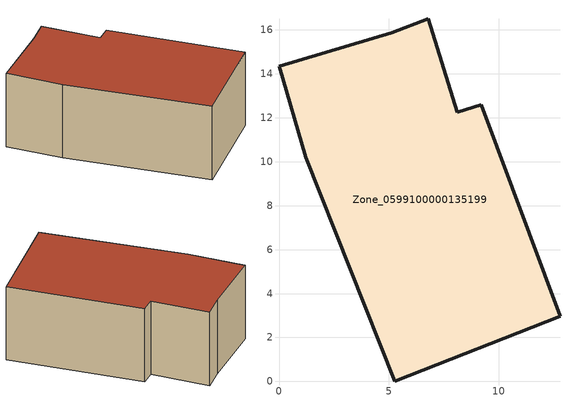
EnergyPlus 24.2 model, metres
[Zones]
Zone_0599100000135199
 floor ground (C_G): 0,14.34 5.13,15.86 6.8,16.51 8.1,12.25 9.21,12.59 12.79,2.96 5.27,0 1.22,10.2 z0
 wall outside (C_F): 5.13,15.86 0,14.34 1.22,10.2 5.27,0 12.79,2.96 9.21,12.59 8.1,12.25 6.8,16.51 5.13,15.86 z0:5.93
 roof outside (C_R): 5.27,0 12.79,2.96 9.21,12.59 8.1,12.25 6.8,16.51 5.13,15.86 0,14.34 1.22,10.2 z5.93
[BUILDING]
Pand.0599100000135199: North Axis=0; Terrain=City; Loads Convergence Tolerance Value=0.04; Temperature Convergence Tolerance Value=0.4; Solar Distribution=FullExterior; Maximum Number of Warmup Days=25; Minimum Number of Warmup Days=1
[Site:Location]
Rotterdam.The.Hague.AP_ZH_NLD Design_Conditions: Latitude=51.96; Longitude=4.45; Time Zone=1; Elevation=-4.5
[SITE:GROUNDTEMPERATURE:BUILDINGSURFACE]
18, 18, 18, 18, 18, 18, 18, 18, 18, 18, 18, 18
[MATERIAL] Thermal Absorptance=0.9; Solar Absorptance=0.7; Visible Absorptance=0.7
Name | Roughness | Thickness | Conductivity | Density | Specific Heat
G.TI.1946 | MediumSmooth | 0.15 | 1 | 540 | 1210
F.TI.1946 | Rough | 0.3 | 0.857143 | 1920 | 840
R.TI.1946 | MediumRough | 0.2 | 0.1 | 1500 | 1000
[CONSTRUCTION]
C_G: G.TI.1946
C_F: F.TI.1946
C_R: R.TI.1946
[ZONE]
Zone_0599100000135199: Type=1; Multiplier=1; Ceiling Height=Autocalculate; Volume=Autocalculate; Floor Area=autocalculate; Part of Total Floor Area=Yes
[ZONEINFILTRATION:DESIGNFLOWRATE]
Infil_Zone_0599100000135199: Zone or ZoneList or Space or SpaceList=Zone_0599100000135199; Schedule=AlwaysOn; Design Flow Rate Calculation Method=Flow/Area; Flow Rate per Floor Area=0.003; Constant Term Coefficient=1; Temperature Term Coefficient=0; Velocity Term Coefficient=0; Velocity Squared Term Coefficient=0
[HVACTEMPLATE:ZONE:IDEALLOADSAIRSYSTEM]
Zone_0599100000135199: Maximum Heating Supply Air Temperature=50; Minimum Cooling Supply Air Temperature=13; Maximum Heating Supply Air Humidity Ratio=0.0156; Minimum Cooling Supply Air Humidity Ratio=0.0077; Heating Limit=NoLimit; Cooling Limit=NoLimit; Dehumidification Control Type=ConstantSensibleHeatRatio; Cooling Sensible Heat Ratio=0.7; Dehumidification Setpoint=60; Humidification Control Type=None; Humidification Setpoint=30; Outdoor Air Method=None; Outdoor Air Flow Rate per Person=0.00944; Outdoor Air Flow Rate per Zone Floor Area=0; Outdoor Air Flow Rate per Zone=0; Demand Controlled Ventilation Type=None; Outdoor Air Economizer Type=NoEconomizer; Heat Recovery Type=None; Sensible Heat Recovery Effectiveness=0.7; Latent Heat Recovery Effectiveness=0.65
[ZONECONTROL:THERMOSTAT]
ThermostatControl_Zone_0599100000135199: Zone or ZoneList=Zone_0599100000135199; Control Type Schedule=DualSetpointControlType; Control 1=Thermostat_Zone_0599100000135199; Temperature Difference Between Cutout And Setpoint=0
[THERMOSTATSETPOINT:DUALSETPOINT]
Thermostat_Zone_0599100000135199: Heating Setpoint Temperature Schedule=HeatingSetpoint_Zone_0599100000135199; Cooling Setpoint Temperature Schedule=CoolingSetpoint_Zone_0599100000135199
[SCHEDULE:COMPACT]
HeatingSetpoint_Zone_0599100000135199: Through: 12/31, For: AllDays, Until: 24:00, 21
CoolingSetpoint_Zone_0599100000135199: Through: 12/31, For: AllDays, Until: 24:00, 24
DualSetpointControlType: Through: 12/31, For: AllDays, Until: 24:00, 4
AlwaysOn: Through: 12/31, For: AllDays, Until: 24:00, 1
